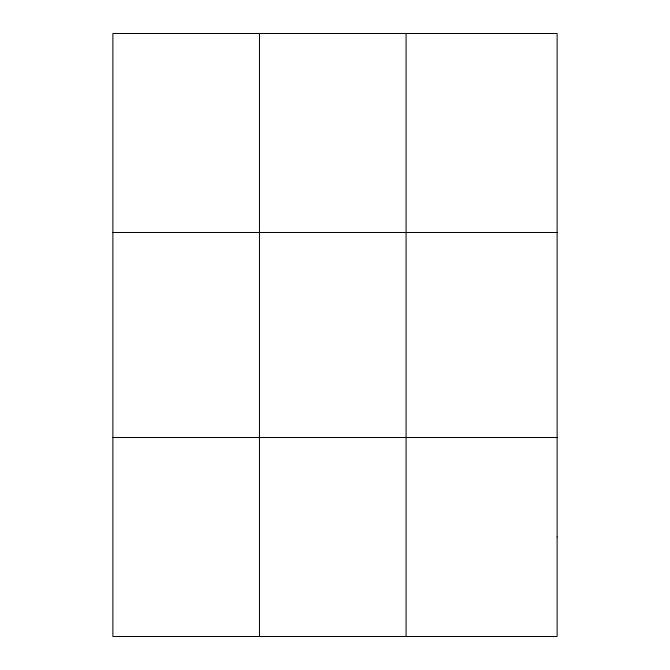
<?xml version="1.0" encoding="UTF-8"?>
<svg xmlns="http://www.w3.org/2000/svg" width="670" height="670" viewBox="0 0 670 670"><rect width="100%" height="100%" fill="white"/><g stroke="black" fill="none" stroke-linecap="round" stroke-linejoin="round"><path stroke-width="1" d="M259.474 33.5L259.474 636.5M406.079 33.5L406.079 636.5M112.878 232.49L557.122 232.49M112.878 437.51L557.122 437.51M557.122 537.005L557.122 636.5L112.878 636.5L112.878 33.5L557.122 33.5L557.122 537.005"/></g></svg>
